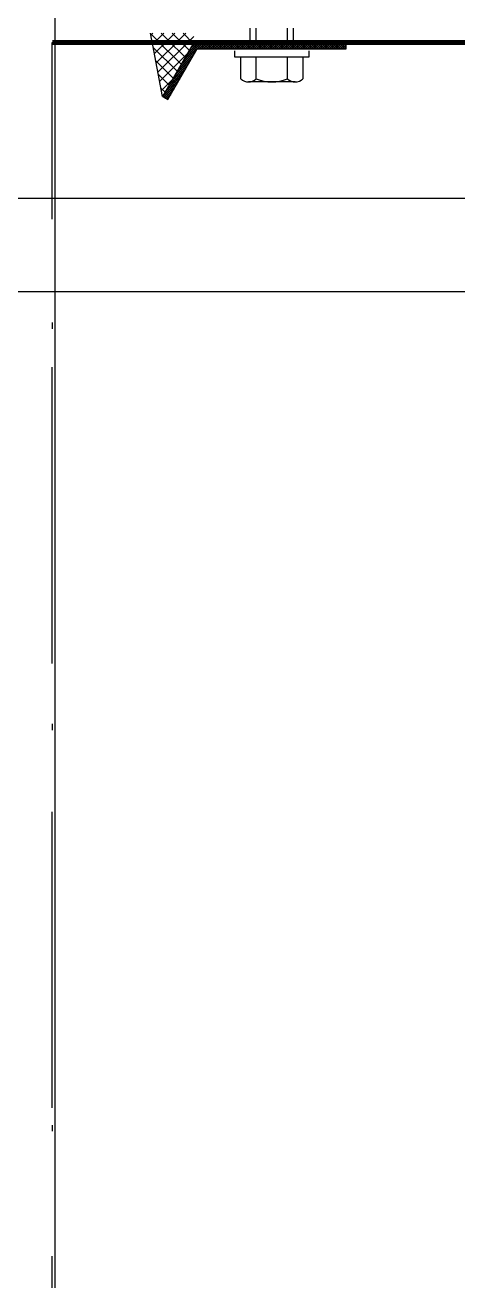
# Model space of a CAD drawing. Header units: inches. Extents: x 21 to 38546, y 13 to 15001.
# Drawn here: x 3331.28 to 3338.23, y 1432.18 to 1452.36 of the extents above; entities that cross this region are included whole.
import ezdxf

# ---------------------------------------------------------------- set-up
doc = ezdxf.new("R2010")
doc.units = ezdxf.units.IN
doc.header["$MEASUREMENT"] = 0
doc.set_wipeout_variables(frame=1)
for name, pattern in [('DOT', [6.35, 0, -6.35]), ('HIDDEN', [9.525, 6.35, -3.175]), ('IMPORT-HIDDEN2', [47.625, 31.75, -15.875])]:
    doc.linetypes.add(name, pattern=pattern)
for name, color, linetype, lineweight in [('Z_MİM_-KM-BEAM-RAY', 8, 'DOT', 25), ('Z_MİM_-KM-GLAZ', 8, 'Continuous', 25), ('Z_MİM_-KM-RAY-1', 8, 'IMPORT-HIDDEN2', 25), ('Z_MİM_-KM-WALL', 8, 'Continuous', 25), ('Z_MİM_-KM-WALL-IZO-TERMAL', 8, 'Continuous', 25), ('Z_MİM_-KM-WALL-PL', 8, 'Continuous', 25), ('Z_MİM_-KM-WALL-PLASTER', 8, 'Continuous', 25), ('Z_MİM_Aksesuar', 8, 'Continuous', 25), ('Z_MİM_AUDIT_D_040619093244-1', 8, 'Continuous', 25), ('Z_MİM_MYM_MEMBRAN_', 8, 'HIDDEN', 25), ('Z_MİM_PROFIL', 8, 'Continuous', 25)]:
    doc.layers.add(name, color=color, linetype=linetype, lineweight=lineweight)
doc.layers.add('Z_MİM_-KM-WALL-TERMAL-PATTERN', color=8, linetype='BATTING', lineweight=25, plot=False)
doc.linetypes.add('BATTING', pattern='A,0.00254,-2.54,[134,ltypeshp.shx,S=2.54,R=0,X=-2.54,Y=0],-5.08,[134,ltypeshp.shx,S=2.54,R=180,X=2.54,Y=0],-2.54', length=10.16254)

# ---------------------------------------------------------------- blocks, each defined once
blk = doc.blocks.new('*U147')
blk.add_wipeout([(160, 5), (160, -36.5), (0, -36.5), (0, 5)])
at = {"layer": 'Z_MİM_Aksesuar'}
h = blk.add_hatch(dxfattribs=at)
h.set_pattern_fill('ANSI37', color=256, angle=180, style=0)
h.set_pattern_definition([(135, (336.59067, -0.34935), (0.088388348, 0.088388348), []), (45, (336.59067, -0.34935), (0.088388348, -0.088388348), [])])
h.paths.add_polyline_path([(0.866, -18.23), (0, -17.73), (-0.152, -17.73), (-0.152, -18.422)])
at = {"layer": 'Z_MİM_PROFIL'}
h = blk.add_hatch(dxfattribs=at)
h.set_pattern_fill('ANSI37', color=256, scale=0.2, style=0)
h.set_pattern_definition([(315, (2686.23092, 9681.967574), (-0.01767766953, -0.01767766953), []), (225, (2686.23092, 9681.967574), (-0.01767766953, 0.01767766953), [])])
h.paths.add_polyline_path([(0, -17.73), (0.866, -18.23), (0.916, -18.144), (0.1, -17.672), (0.1, -15.281), (0, -15.281)])
at = {"layer": 'Z_MİM_-KM-RAY-1', "ltscale": 0.15}
blk.add_line((160, -20), (0, -20), dxfattribs=at)
at = {"layer": 'Z_MİM_-KM-WALL'}
blk.add_lwpolyline([(0, -20), (0, 0)], dxfattribs=at)
at = {"layer": 'Z_MİM_-KM-WALL-IZO-TERMAL', "ltscale": 1.5}
blk.add_lwpolyline([(1, -32.5), (4, -32.5), (4, -12.5)], dxfattribs=at)
at = {"layer": 'Z_MİM_-KM-WALL-PLASTER', "ltscale": 1.5}
blk.add_lwpolyline([(0.503, -35), (4.003, -35), (4.003, -11.366)], dxfattribs=at)
at = {"layer": 'Z_MİM_-KM-WALL-TERMAL-PATTERN', "ltscale": 0.16}
blk.add_lwpolyline([(1, -30), (2.5, -30), (2.5, -12.703)], dxfattribs=at)
at = {"layer": 'Z_MİM_Aksesuar'}
blk.add_line((0.866, -18.23), (-0.152, -18.422), dxfattribs=at)
at = {"layer": 'Z_MİM_AUDIT_D_040619093244-1'}
for p, q in [((0.581, -15.975), (0.231, -15.975)), ((0.631, -16.1), (0.631, -16.85)), ((0.581, -16.225), (0.231, -16.225)), ((0.581, -16.725), (0.231, -16.725)), ((0.581, -16.975), (0.231, -16.975))]:
    blk.add_line(p, q, dxfattribs=at)
blk.add_lwpolyline([(0, -17.73), (0.866, -18.23), (0.916, -18.144), (0.1, -17.672), (0.1, -15.281), (0, -15.281)], close=True, dxfattribs=at)
for points in [[(0.131, -17.075), (0.231, -17.075), (0.231, -15.875), (0.131, -15.875)], [(-0.081, -16.125), (-0.231, -16.125)], [(-0.044, -16.125), (-0.194, -16.125)], [(-0.015, -16.125), (-0.165, -16.125)], [(-0.081, -16.225), (-0.231, -16.225)], [(-0.044, -16.225), (-0.194, -16.225)], [(-0.015, -16.225), (-0.165, -16.225)], [(-0.081, -16.725), (-0.231, -16.725)], [(-0.044, -16.725), (-0.194, -16.725)], [(-0.015, -16.725), (-0.165, -16.725)], [(-0.081, -16.825), (-0.231, -16.825)], [(-0.044, -16.825), (-0.194, -16.825)], [(-0.015, -16.825), (-0.165, -16.825)]]:
    blk.add_lwpolyline(points, dxfattribs=at)
for centre, radius, start, end in [((0.45, -16.1), 0.181, 316.3972, 43.6028), ((-0.019, -16.475), 0.65, 337.3801, 22.6199), ((0.45, -16.85), 0.181, 316.3972, 43.6028)]:
    blk.add_arc(centre, radius, start, end, dxfattribs=at)
at = {"layer": 'Z_MİM_MYM_MEMBRAN_', "ltscale": 20, "const_width": 0.08}
blk.add_lwpolyline([(4.077, -7.65), (4.058, -12.703), (4.058, -12.703), (0, -12.703), (0, -20), (0, -20)], dxfattribs=at)
blk = doc.blocks.new('-KM_Kiriş İzi_ZK')
at = {"layer": 'Z_MİM_-KM-BEAM-RAY'}
blk.add_line((0, 530), (0, 150), dxfattribs=at)

msp = doc.modelspace()

# ---------------------------------------------------------------- block references
at = {"layer": 'Z_MİM_-KM-GLAZ', "ltscale": 1.5, "rotation": 270}
msp.add_blockref('*U147', (3351.714, 1452.083), dxfattribs=at)

# ---------------------------------------------------------------- next in the draw order: linework, layer by layer
at = {"layer": 'Z_MİM_-KM-WALL-PL'}
msp.add_lwpolyline([(4641.757, 982.083), (3331.758, 982.083), (3331.758, 1637.083), (3041.758, 1637.083), (3041.758, 2582.084), (6831.758, 2582.084), (6831.758, 982.083), (5341.758, 982.083)], dxfattribs=at)

# ---------------------------------------------------------------- next in the draw order: block references
at = {"layer": 'Z_MİM_-KM-BEAM-RAY'}
msp.add_blockref('-KM_Kiriş İzi_ZK', (3331.714, 982.083), dxfattribs=at)

doc.saveas('drawing.dxf')
